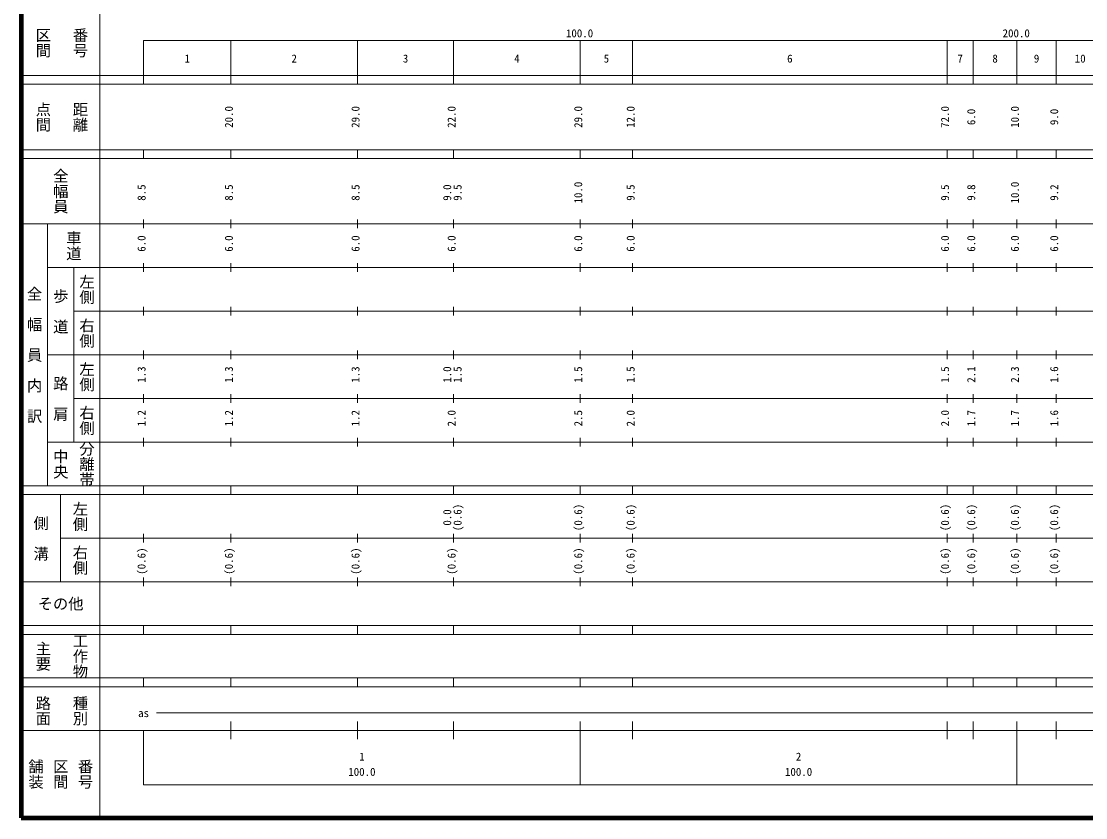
# Model space of a CAD drawing. Units: millimetres on the paper, enlarged 1000 times. Extents: x 40000 to 680000, y 20000 to 380000.
# Drawn here: x 40000 to 283756, y 20000 to 202409 of the extents above; entities that cross this region are included whole.
import ezdxf
from ezdxf.enums import TextEntityAlignment as Align

# ---------------------------------------------------------------- set-up
doc = ezdxf.new("R2010")
doc.units = ezdxf.units.MM
doc.header["$LTSCALE"] = 1000
doc.layers.add('M-TTL', color=2, linetype='Continuous', lineweight=140)
doc.layers.add('M-TTL-BAND', color=7, linetype='Continuous', lineweight=13)
doc.styles.add('@ＭＳ ゴシック', font='')
doc.styles.add('ＭＳ ゴシック', font='')
doc.styles.get('@ＭＳ ゴシック').set_extended_font_data('@MS Gothic')
doc.styles.get('ＭＳ ゴシック').set_extended_font_data('MS Gothic')

msp = doc.modelspace()

# ---------------------------------------------------------------- linework, layer by layer
at = {"layer": 'M-TTL'}
for p, q in [((40000, 380000), (40000, 20000)), ((40000, 20000), (680000, 20000))]:
    msp.add_line(p, q, dxfattribs=at)
at = {"layer": 'M-TTL-BAND'}
for p, q in [((58000, 370000), (58000, 20000)), ((68000, 198000), (579000, 198000)), ((68000, 198000), (68000, 188000)), ((88000, 188000), (88000, 198000)), ((117000, 188000), (117000, 198000)), ((139000, 188000), (139000, 198000)), ((168000, 188000), (168000, 198000)), ((180000, 188000), (180000, 198000)), ((252000, 188000), (252000, 198000)), ((258000, 188000), (258000, 198000)), ((268000, 188000), (268000, 198000)), ((277000, 188000), (277000, 198000)), ((40000, 190000), (579000, 190000)), ((40000, 188000), (579000, 188000)), ((40000, 173000), (579000, 173000)), ((40000, 171000), (579000, 171000)), ((68000, 171000), (68000, 173000)), ((88000, 171000), (88000, 173000)), ((117000, 171000), (117000, 173000)), ((139000, 171000), (139000, 173000)), ((168000, 171000), (168000, 173000)), ((180000, 171000), (180000, 173000)), ((252000, 171000), (252000, 173000)), ((258000, 171000), (258000, 173000)), ((268000, 171000), (268000, 173000)), ((277000, 171000), (277000, 173000)), ((68000, 155000), (68000, 157000)), ((88000, 155000), (88000, 157000)), ((117000, 155000), (117000, 157000)), ((139000, 155000), (139000, 157000)), ((168000, 155000), (168000, 157000)), ((180000, 155000), (180000, 157000)), ((252000, 155000), (252000, 157000)), ((258000, 155000), (258000, 157000)), ((268000, 155000), (268000, 157000)), ((277000, 155000), (277000, 157000)), ((40000, 156000), (579000, 156000)), ((46000, 96000), (46000, 156000)), ((68000, 145000), (68000, 147000)), ((88000, 145000), (88000, 147000)), ((117000, 145000), (117000, 147000)), ((139000, 145000), (139000, 147000)), ((168000, 145000), (168000, 147000)), ((180000, 145000), (180000, 147000)), ((252000, 145000), (252000, 147000)), ((258000, 145000), (258000, 147000)), ((268000, 145000), (268000, 147000)), ((277000, 145000), (277000, 147000)), ((46000, 146000), (579000, 146000)), ((52000, 146000), (52000, 106000)), ((68000, 135000), (68000, 137000)), ((88000, 135000), (88000, 137000)), ((117000, 135000), (117000, 137000)), ((139000, 135000), (139000, 137000)), ((168000, 135000), (168000, 137000)), ((180000, 135000), (180000, 137000)), ((252000, 135000), (252000, 137000)), ((258000, 135000), (258000, 137000)), ((268000, 135000), (268000, 137000)), ((277000, 135000), (277000, 137000)), ((52000, 136000), (579000, 136000)), ((68000, 125000), (68000, 127000)), ((88000, 125000), (88000, 127000)), ((117000, 125000), (117000, 127000)), ((139000, 125000), (139000, 127000)), ((168000, 125000), (168000, 127000)), ((180000, 125000), (180000, 127000)), ((252000, 125000), (252000, 127000)), ((258000, 125000), (258000, 127000)), ((268000, 125000), (268000, 127000)), ((277000, 125000), (277000, 127000)), ((46000, 126000), (579000, 126000)), ((52000, 116000), (579000, 116000)), ((68000, 115000), (68000, 117000)), ((88000, 115000), (88000, 117000)), ((117000, 115000), (117000, 117000)), ((139000, 115000), (139000, 117000)), ((168000, 115000), (168000, 117000)), ((180000, 115000), (180000, 117000)), ((252000, 115000), (252000, 117000)), ((258000, 115000), (258000, 117000)), ((268000, 115000), (268000, 117000)), ((277000, 115000), (277000, 117000)), ((46000, 106000), (579000, 106000)), ((68000, 105000), (68000, 107000)), ((88000, 105000), (88000, 107000)), ((117000, 105000), (117000, 107000)), ((139000, 105000), (139000, 107000)), ((168000, 105000), (168000, 107000)), ((180000, 105000), (180000, 107000)), ((252000, 105000), (252000, 107000)), ((258000, 105000), (258000, 107000)), ((268000, 105000), (268000, 107000)), ((277000, 105000), (277000, 107000)), ((40000, 96000), (579000, 96000)), ((68000, 94000), (68000, 96000)), ((88000, 94000), (88000, 96000)), ((117000, 94000), (117000, 96000)), ((139000, 94000), (139000, 96000)), ((168000, 94000), (168000, 96000)), ((180000, 94000), (180000, 96000)), ((252000, 94000), (252000, 96000)), ((258000, 94000), (258000, 96000)), ((268000, 94000), (268000, 96000)), ((277000, 94000), (277000, 96000)), ((40000, 94000), (579000, 94000)), ((49000, 94000), (49000, 74000)), ((49000, 84000), (579000, 84000)), ((68000, 83000), (68000, 85000)), ((88000, 83000), (88000, 85000)), ((117000, 83000), (117000, 85000)), ((139000, 83000), (139000, 85000)), ((168000, 83000), (168000, 85000)), ((180000, 83000), (180000, 85000)), ((252000, 83000), (252000, 85000)), ((258000, 83000), (258000, 85000)), ((268000, 83000), (268000, 85000)), ((277000, 83000), (277000, 85000)), ((40000, 74000), (579000, 74000)), ((68000, 73000), (68000, 75000)), ((88000, 73000), (88000, 75000)), ((117000, 73000), (117000, 75000)), ((139000, 73000), (139000, 75000)), ((168000, 73000), (168000, 75000)), ((180000, 73000), (180000, 75000)), ((252000, 73000), (252000, 75000)), ((258000, 73000), (258000, 75000)), ((268000, 73000), (268000, 75000)), ((277000, 73000), (277000, 75000)), ((40000, 64000), (579000, 64000)), ((68000, 62000), (68000, 64000)), ((88000, 62000), (88000, 64000)), ((117000, 62000), (117000, 64000)), ((139000, 62000), (139000, 64000)), ((168000, 62000), (168000, 64000)), ((180000, 62000), (180000, 64000)), ((252000, 62000), (252000, 64000)), ((258000, 62000), (258000, 64000)), ((268000, 62000), (268000, 64000)), ((277000, 62000), (277000, 64000)), ((40000, 62000), (579000, 62000)), ((40000, 52000), (579000, 52000)), ((68000, 50000), (68000, 52000)), ((88000, 50000), (88000, 52000)), ((117000, 50000), (117000, 52000)), ((139000, 50000), (139000, 52000)), ((168000, 50000), (168000, 52000)), ((180000, 50000), (180000, 52000)), ((252000, 50000), (252000, 52000)), ((258000, 50000), (258000, 52000)), ((268000, 50000), (268000, 52000)), ((277000, 50000), (277000, 52000)), ((40000, 50000), (579000, 50000)), ((71000, 44000), (565000, 44000)), ((88000, 38000), (88000, 42000)), ((117000, 38000), (117000, 42000)), ((139000, 38000), (139000, 42000)), ((168000, 27500), (168000, 42000)), ((180000, 38000), (180000, 42000)), ((252000, 38000), (252000, 42000)), ((258000, 38000), (258000, 42000)), ((268000, 27500), (268000, 42000)), ((277000, 38000), (277000, 42000)), ((40000, 40000), (579000, 40000)), ((68000, 40000), (68000, 27500)), ((68000, 27500), (579000, 27500))]:
    msp.add_line(p, q, dxfattribs=at)

# ---------------------------------------------------------------- texts
at = {"layer": 'M-TTL-BAND', "style": '@ＭＳ ゴシック'}
for s, p in [('区間', (45000, 197500)), ('番号', (53500, 197500)), ('点間', (45000, 180500)), ('距離', (53500, 180500)), ('全幅員', (49000, 163500)), ('車道', (52000, 151000)), ('左側', (55000, 141000)), ('全\u3000幅\u3000員\u3000内\u3000訳', (43000, 126000)), ('歩\u3000道', (49000, 136000)), ('右側', (55000, 131000)), ('左側', (55000, 121000)), ('路\u3000肩', (49000, 116000)), ('右側', (55000, 111000)), ('分離帯', (55000, 101000)), ('中央', (49000, 101000)), ('左側', (53500, 89000)), ('側\u3000溝', (44500, 84000)), ('右側', (53500, 79000)), ('工作物', (53500, 57000)), ('主要', (45000, 57000)), ('路面', (45000, 44500)), ('種別', (53500, 44500)), ('舗装', (43333, 30000)), ('区間', (49000, 30000)), ('番号', (54667, 30000))]:
    msp.add_text(s, height=2566, rotation=270, dxfattribs=at).set_placement(p, align=Align.MIDDLE_CENTER)
at = {"layer": 'M-TTL-BAND', "style": 'ＭＳ ゴシック'}
for s, p in [('100.0', (167844, 198195)), ('200.0', (267844, 198195)), ('1', (78000, 192405)), ('2', (102500, 192405)), ('3', (128000, 192405)), ('4', (153500, 192405)), ('5', (174000, 192405)), ('6', (216000, 192405)), ('7', (255000, 192405)), ('8', (263000, 192405)), ('9', (272500, 192405)), ('10', (282500, 192405)), ('as', (68000, 42500)), ('1', (118000, 32523)), ('2', (218000, 32523)), ('100.0', (118000, 29033)), ('100.0', (218000, 29033))]:
    msp.add_text(s, height=1833, dxfattribs=at).set_placement(p, align=Align.BOTTOM_CENTER)
for s, p in [('20.0', (89000, 180500)), ('29.0', (118000, 180500)), ('22.0', (140000, 180500)), ('29.0', (169000, 180500)), ('12.0', (181000, 180500)), ('72.0', (253000, 180500)), ('10.0', (269000, 180500)), ('6.0', (259000, 180500)), ('9.0', (278000, 180500)), ('8.5', (69000, 163174)), ('8.5', (89000, 163174)), ('8.5', (118000, 163174)), ('9.0', (139000, 163174)), ('9.5', (141370, 163174)), ('10.0', (169000, 163174)), ('9.5', (181000, 163174)), ('9.5', (253000, 163174)), ('9.8', (259000, 163174)), ('10.0', (269000, 163174)), ('9.2', (278000, 163174)), ('6.0', (69000, 151500)), ('6.0', (89000, 151500)), ('6.0', (118000, 151500)), ('6.0', (140000, 151500)), ('6.0', (169000, 151500)), ('6.0', (181000, 151500)), ('6.0', (253000, 151500)), ('6.0', (259000, 151500)), ('6.0', (269000, 151500)), ('6.0', (278000, 151500)), ('1.3', (69000, 121500)), ('1.3', (89000, 121500)), ('1.3', (118000, 121500)), ('1.0', (139000, 121500)), ('1.5', (141370, 121500)), ('1.5', (169000, 121500)), ('1.5', (181000, 121500)), ('1.5', (253000, 121500)), ('2.1', (259000, 121500)), ('2.3', (269000, 121500)), ('1.6', (278000, 121500)), ('1.2', (69000, 111500)), ('1.2', (89000, 111500)), ('1.2', (118000, 111500)), ('2.0', (140000, 111500)), ('2.5', (169000, 111500)), ('2.0', (181000, 111500)), ('2.0', (253000, 111500)), ('1.7', (259000, 111500)), ('1.7', (269000, 111500)), ('1.6', (278000, 111500)), ('0.0', (139000, 88764)), ('(0.6)', (141370, 88764)), ('(0.6)', (169000, 88764)), ('(0.6)', (181000, 88764)), ('(0.6)', (253000, 88764)), ('(0.6)', (259000, 88764)), ('(0.6)', (269000, 88764)), ('(0.6)', (278000, 88764)), ('(0.6)', (69000, 78764)), ('(0.6)', (89000, 78764)), ('(0.6)', (118000, 78764)), ('(0.6)', (140000, 78764)), ('(0.6)', (169000, 78764)), ('(0.6)', (181000, 78764)), ('(0.6)', (253000, 78764)), ('(0.6)', (259000, 78764)), ('(0.6)', (269000, 78764)), ('(0.6)', (278000, 78764))]:
    msp.add_text(s, height=1833, rotation=90, dxfattribs=at).set_placement(p, align=Align.BOTTOM_CENTER)
msp.add_text('その他', height=2566, dxfattribs=at).set_placement((49000, 69000), align=Align.MIDDLE_CENTER)

doc.saveas('drawing.dxf')
